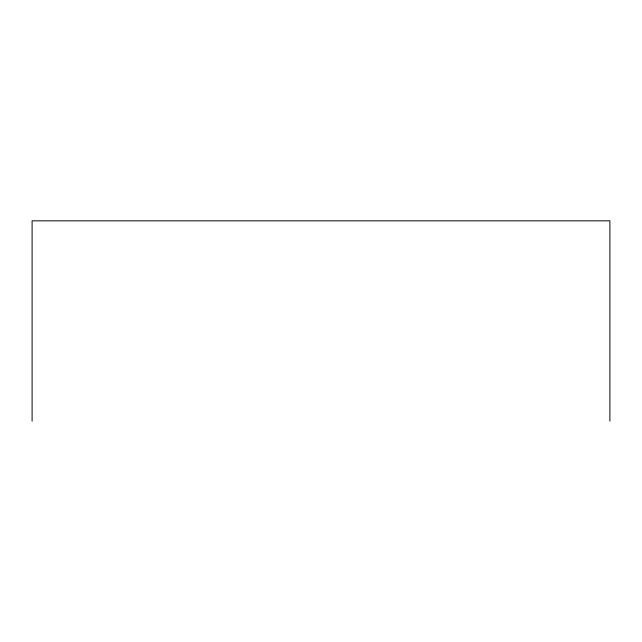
<?xml version="1.0" encoding="UTF-8"?>
<svg xmlns="http://www.w3.org/2000/svg" width="642" height="642" viewBox="0 0 642 642"><rect width="100%" height="100%" fill="white"/><g stroke="black" fill="none" stroke-linecap="round" stroke-linejoin="round"><path stroke-width="0.96" d="M609.9 421.168L609.9 220.832L32.1 220.832L32.1 421.168"/></g></svg>
